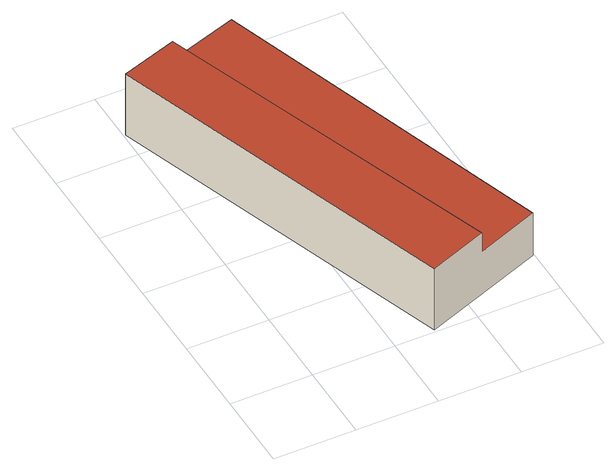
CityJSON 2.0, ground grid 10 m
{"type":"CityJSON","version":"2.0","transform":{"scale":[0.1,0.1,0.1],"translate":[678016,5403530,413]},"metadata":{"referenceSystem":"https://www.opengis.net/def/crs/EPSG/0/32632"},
"CityObjects":{
"building1":{"type":"Building","attributes":{"dataAvailable":"NotSufficient","measuredHeight":8.81},"geometry":[{"type":"MultiSurface","lod":"3","boundaries":[[[0,1,2,3]],[[4,5,6,7]],[[8,7,6,9]],[[9,6,5,0,3,10]],[[11,2,1,4,7,8]],[[10,3,2,11]],[[0,5,4,1]],[[9,10,11,8]]],"semantics":{"surfaces":[{"type":"RoofSurface"},{"type":"WallSurface"},{"type":"GroundSurface"}],"values":[0,0,1,1,1,1,1,2]}}]}
},
"vertices":[
[71,457,61],[221,30,61],[298,60,61],[157,485,61],[221,30,88],[71,457,88],[2,434,88],[149,3,88],[149,3,0],[2,434,0],[157,485,0],[298,60,0]
]}
